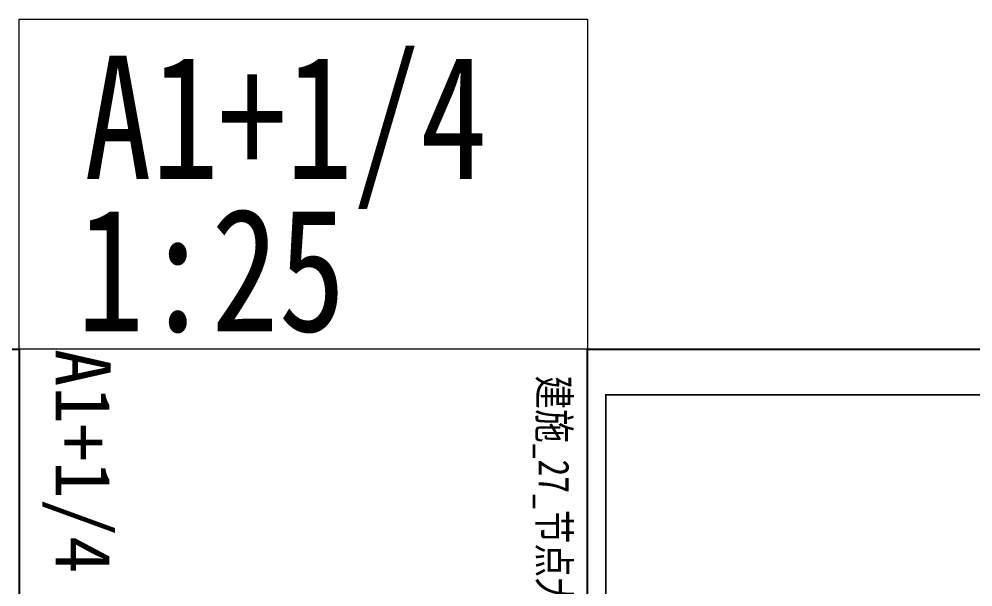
# Model space of a CAD drawing. Extents: x -812054 to 22247, y -644080 to 1003627.
# Drawn here: x -77265 to -64258, y -211905 to -204160 of the extents above; entities that cross this region are included whole.
import ezdxf

# ---------------------------------------------------------------- set-up
doc = ezdxf.new("R2010")
doc.units = 0
doc.header["$LTSCALE"] = 1000
doc.layers.get('0').update_dxf_attribs({"linetype": 'CONTINUOUS'})
doc.layers.add('yichutu', color=7, linetype='CONTINUOUS', true_color=0xffffff)
doc.layers.add('图框', color=9, linetype='CONTINUOUS', lineweight=18)
doc.layers.add('导图字', color=7, linetype='CONTINUOUS')
doc.styles.add('_TCH_LABEL', font='simhei.ttf')
doc.styles.add('黑体', font='simhei.ttf')

# ---------------------------------------------------------------- blocks, each defined once
blk = doc.blocks.new('yct-1051-594-26275-14850-25-1002.0')
at = {"layer": 'yichutu', "color": 7, "true_color": 0xffffff}
blk.add_lwpolyline([(0, 0), (0, 14850), (26275, 14850), (26275, 0)], close=True, dxfattribs=at)
at = {"layer": 'yichutu', "color": 7, "true_color": 0xffffff, "style": '_TCH_LABEL'}
blk.add_text('A1+1/4 1:25', height=750, dxfattribs=at).set_placement((0, 15350))
blk = doc.blocks.new('GFDDDDRG')
at = {"layer": '图框'}
blk.add_lwpolyline([(923310, -107437), (923310, -159999), (893610, -159999), (893610, -107437)], close=True, dxfattribs=at)
blk.add_lwpolyline([(923310, -107437), (923310, -159999), (893610, -159999), (893610, -107437)], close=True, dxfattribs=at)
at = {"layer": '图框', "const_width": 50}
blk.add_lwpolyline([(894110, -159499), (922810, -159499), (922810, -108687), (894110, -108687)], close=True, dxfattribs=at)

msp = doc.modelspace()

# ---------------------------------------------------------------- linework, layer by layer
at = {"layer": '图框', "color": 2}
msp.add_lwpolyline([(-69514.83, -208659.88), (-77264.83, -208659.88), (-77264.83, -204159.88), (-69514.83, -204159.88)], close=True, dxfattribs=at)

# ---------------------------------------------------------------- block references
at = {"xscale": 0.5, "yscale": 0.5, "zscale": 0.5}
msp.add_blockref('GFDDDDRG', (-516319.72, -154941.4), dxfattribs=at)
at = {"layer": 'yichutu', "rotation": 270}
for p in [(-92114.83, -208659.88), (-69514.83, -208659.88)]:
    msp.add_blockref('yct-1051-594-26275-14850-25-1002.0', p, dxfattribs=at)

# ---------------------------------------------------------------- texts
at = {"layer": '图框', "color": 2, "style": '黑体', "width": 0.8}
for s, p in [('A1+1/4', (-76374.45, -206339.18)), ('1:25', (-76474.05, -208420.71))]:
    msp.add_text(s, height=1682.363, dxfattribs=at).set_placement(p)
at = {"layer": '导图字', "color": 1, "style": '黑体', "width": 0.8}
msp.add_text('建施_27_节点大样（五）_A1', height=420.5907, rotation=270, dxfattribs=at).set_placement((-70180.7, -209020.66))

doc.saveas('drawing.dxf')
